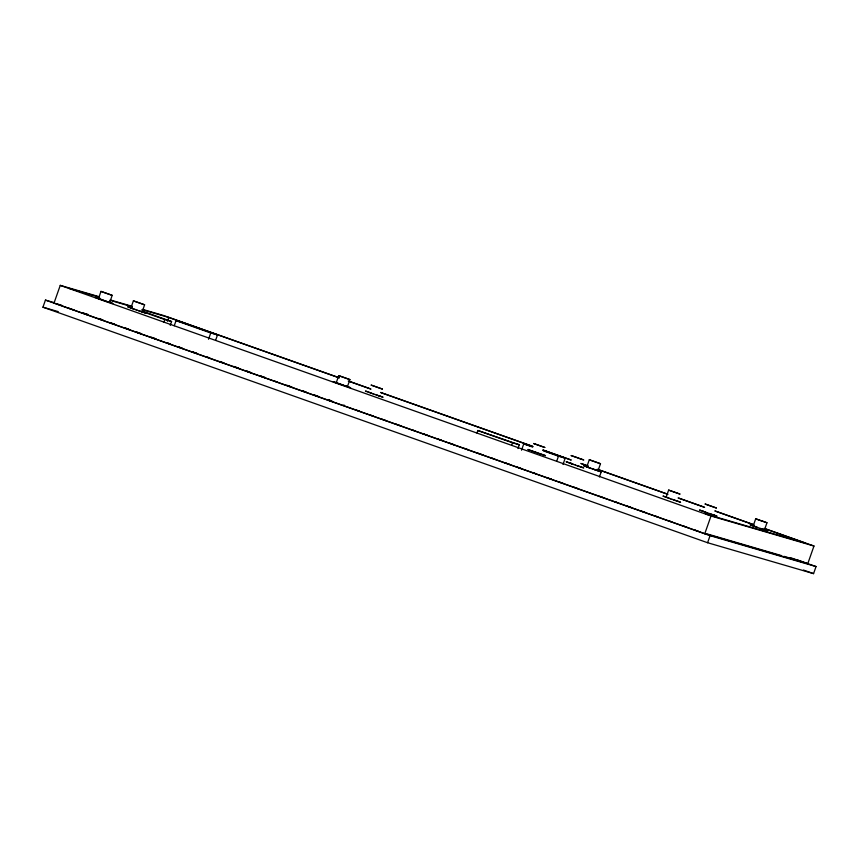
<?xml version="1.0" encoding="UTF-8"?>
<svg xmlns="http://www.w3.org/2000/svg" width="859" height="859" viewBox="0 0 859 859"><rect width="100%" height="100%" fill="white"/><g stroke="black" fill="none" stroke-linecap="round" stroke-linejoin="round"><path stroke-width="1.29" d="M798.355 560.293L816.05 566.564L813.559 573.629L707.591 542.727L42.95 307.178L45.441 300.102L54.375 302.712M98.871 296.623L60.259 285.371L54.031 303.044L704.788 533.675L807.761 563.708L813.978 546.023L764.703 528.564M98.57 298.481L100.965 291.394L112.207 295.346L109.716 302.411L107.246 301.606M132.877 308.66L130.901 307.919L133.392 300.854L144.623 304.795L142.132 311.86M163.929 322.093L164.821 319.569L171.575 321.534L170.243 325.325M167.484 321.255L168.815 317.465L339.402 377.917M174.259 325.711L176.041 320.654L182.795 322.63L217.51 334.935L215.727 339.981M208.533 339.273L210.756 332.959L217.51 334.935M345.221 385.938L347.412 386.668L349.914 379.581L338.747 375.651L336.245 382.738L339.627 383.984M476.938 433.022L477.829 430.499L519.298 444.769L517.956 448.559M511.653 445.327L512.544 442.793L519.298 444.769M521.531 450.202L523.754 443.888L532.988 446.734M556.686 461.24L558.468 456.193L565.222 458.158L562.999 464.472M594.331 469.551L598.014 470.786L600.505 463.71L589.285 459.769L586.794 466.845L588.78 467.586M599.432 476.96L601.214 471.902L598.089 470.732M669.301 498.338L666.144 497.178L668.635 490.102L679.877 494.043L668.635 490.102M704.788 533.675L711.016 516.001L813.978 546.023M707.591 542.727L710.082 535.662L816.05 566.564M757.37 527.394L753.214 525.869L755.705 518.793L766.958 522.766L764.467 529.831L761.643 528.897M600.441 463.699L589.285 459.769M601.107 471.892L592.893 469.046M144.548 304.784L133.392 300.854M666.144 497.178L666.702 497.34M677.386 501.119L673.596 499.852M112.207 295.346L100.965 291.394M109.619 302.4L108.76 302.046M753.214 525.869L754.868 526.406M110.457 300.006L132.329 306.384M142.626 309.39L163.221 315.393L338.865 377.638M68.849 288.313L99.612 297.278M109.855 300.263L131.652 306.62M141.896 309.616L168.815 317.465M130.106 307.264L132.361 307.919M56.608 303.796L61.751 305.299M88.477 314.619L83.355 313.127L88.413 314.92M42.95 307.178L58.272 311.645M705.722 514.015L805.688 543.167L763.995 528.392M707.182 533.944L781.518 555.623M784.084 556.364L799.461 560.852M349.903 379.592L338.736 375.662M343.74 405.276L344.384 405.448L343.804 405.223M703.081 511.255L707.429 512.877M142.057 311.86L138.417 310.625M367.588 391.736L365.44 391.049L373.182 393.841M529.992 450.137L527.845 449.461L535.587 452.242M587.331 466.942L583.594 465.718L591.432 468.531M336.524 382.738L333.056 381.621L341.044 384.478M702.984 511.159L699.462 510.021L706.012 512.372M328.643 399.864L330.296 400.423M131.491 308.037L127.701 306.803L134.111 309.111M99.15 298.61L95.274 297.343L106.967 301.552M377.402 395.312L379.871 396.128L378.926 395.752M754.449 526.213L750.004 524.742L761.106 528.747M571.75 463.656L569.302 462.851L572.47 464.021M578.086 465.997L580.233 466.673M666.82 497.318L662.944 496.051L670.686 498.832M105.925 301.144L112.916 303.538L109.898 302.4M376.092 394.861L383.071 397.245L380.054 396.117M572.008 463.699L566.102 461.723L573.866 464.515M576.776 465.535L583.733 467.919L580.695 466.781M710.318 513.886L713.84 515.056L712.777 514.648M100.75 319.237L102.812 319.945M760.279 528.425L767.678 530.969L765.111 529.992M576.99 457.536C555.956 450.395 598.863 465.106 577.817 457.965M136.978 310.12L145.332 312.987L142.24 311.828M374.642 394.356L377.133 395.258M575.337 465.03L577.828 465.943M672.157 499.347L680.586 502.247L677.568 501.108M534.835 451.845L536.274 452.349M537.058 452.757L541.986 454.411M338.532 383.436L340.765 384.22M342.516 385.004L345.135 385.949M708.89 513.392L717.029 516.184L713.743 514.949M706.957 512.748L709.266 513.564M341.152 384.392L350.612 387.774L347.283 386.529M340.594 384.36L342.902 385.176M761.353 520.715L766.958 522.766M761.31 520.844L755.705 518.793M348.979 381.224L370.454 388.837M380.569 392.423L532.193 446.165M543.575 450.191L571.375 460.037M581.479 463.624L587.792 465.868M597.907 469.443L667.4 494.075M678.782 498.113L704.047 507.068M715.418 511.094L753.332 524.527M348.249 381.052L371.002 389.116M381.106 392.703L532.741 446.433M542.856 450.019L570.655 459.876M580.759 463.452L588.34 466.147M597.188 469.282L667.948 494.354M678.062 497.941L704.595 507.347M714.709 510.922L753.88 524.806M542.909 450.256L565.222 458.158M176.041 320.654L210.756 332.959M523.754 443.888L532.44 446.97M543.597 450.921L558.468 456.193M593.172 469.186L588.673 467.586M141.821 310.99L171.575 321.534M134.927 309.433L137.236 310.249M142.508 311.656L164.821 319.569M477.829 430.499L512.544 442.793M573.264 464.343L575.573 465.159M372.57 393.658L374.868 394.474M670.074 498.649L672.382 499.466M534.974 452.059L545.486 455.657L542.469 454.518M102.404 299.952L104.712 300.757M60.259 285.371L711.016 516.001M790.613 557.716L807.761 563.708M98.517 318.496L102.318 319.849M109.898 322.533L114.956 324.326M125.06 327.902L128.85 329.255M136.431 331.939L141.488 333.732M151.603 337.308L155.393 338.65M166.764 342.687L170.554 344.029M178.146 346.714L181.936 348.056M193.307 352.093L197.098 353.436M207.212 357.022L209.736 357.913M219.85 361.499L223.641 362.842M233.745 366.428L238.802 368.221M246.383 370.905L250.184 372.248M260.288 375.834L265.345 377.627M286.831 385.24L291.888 387.033M301.992 390.609L305.783 391.951M313.374 394.646L318.421 396.439M332.326 401.357L328.535 400.015L330.157 400.541M68.935 308.231L73.992 310.024M84.107 313.599L87.897 314.942M98.001 318.528L103.059 320.321M110.639 323.005L114.43 324.348M124.544 327.934L129.591 329.727M137.172 332.412L140.973 333.754M151.077 337.34L156.134 339.133M166.238 342.709L170.028 344.051M177.609 346.746L182.666 348.529M192.781 352.115L196.571 353.457M219.313 361.521L224.371 363.314M234.475 366.89L238.265 368.243M245.846 370.927L250.903 372.72M261.018 376.296L264.808 377.638M274.912 381.224L277.436 382.126M287.55 385.702L291.341 387.044M301.445 390.63L306.502 392.423M314.083 395.108L317.873 396.45M327.988 400.036L333.045 401.829M355.787 409.883L359.577 411.236M369.681 414.811L373.472 416.153M382.319 419.289L386.11 420.631M396.224 424.217L401.282 426.01M411.386 429.597L415.176 430.939M422.757 433.623L427.814 435.416M437.918 438.992L441.709 440.345M449.3 443.029L454.347 444.822M464.461 448.398L468.252 449.74M478.356 453.327L483.413 455.12M490.994 457.804L494.784 459.146M504.899 462.733L509.945 464.526M517.537 467.21L521.327 468.552M532.698 472.59L536.488 473.932M546.592 477.507L551.65 479.301M559.23 481.985L563.021 483.327M573.136 486.913L578.182 488.707M599.668 496.319L604.725 498.113M614.829 501.699L618.62 503.041M626.2 505.726L631.258 507.519M641.372 511.094L645.163 512.436M655.267 516.023L657.801 516.925M667.905 520.5L671.695 521.842M683.066 525.88L686.856 527.222M694.437 529.906L698.227 531.249M45.441 300.102L710.082 535.662M803.455 570.054L813.559 573.629M593.386 469.089L594.782 469.594M132.737 308.66L135.507 309.605M371.786 393.336L368.64 392.176M534.201 451.748L531.045 450.588M101.63 299.63L98.774 298.588M345.307 385.863L346.338 386.239M705.175 504.05L716.331 507.991L705.175 504.05M371.217 385.122L382.362 389.052L371.217 385.122M533.632 443.523L544.778 447.453L533.632 443.523"/></g></svg>
